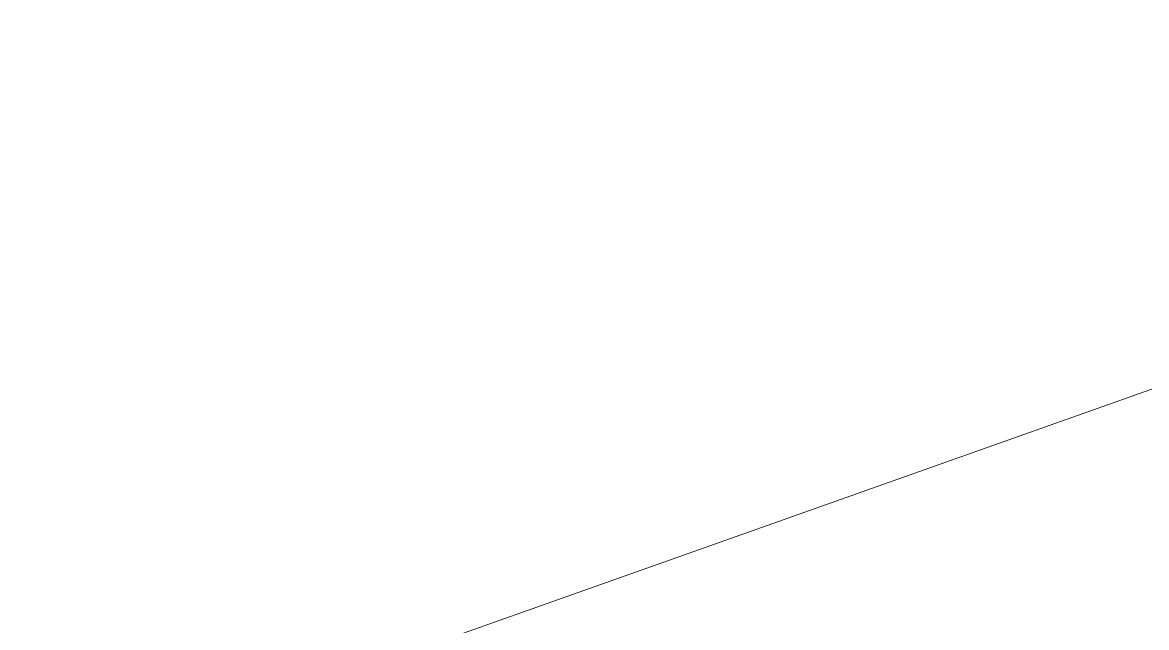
# Model space of a CAD drawing. Header units: millimetres. Extents: x 475159934 to 476245151, y 4620917055 to 4621447368.
# Drawn here: x 475225315 to 475253397, y 4621212074 to 4621227188 of the extents above; entities that cross this region are included whole.
import ezdxf

# ---------------------------------------------------------------- set-up
doc = ezdxf.new("R2010")
doc.units = ezdxf.units.MM
doc.header["$MEASUREMENT"] = 0
doc.layers.add('New_ნავეთების კონტურები გრგ2_Pen_No__1', color=1, linetype='Continuous', lineweight=0)
doc.layers.add('zoma_Pen_No__142', color=142, linetype='Continuous', lineweight=0)
doc.layers.add('zoma', color=7, linetype='Continuous')
doc.styles.add('GENERATED_STYLE_3', font='arial.ttf')
doc.dimstyles.new('GENERATED_STYLE__3', dxfattribs={"dimtxt": 200, "dimasz": 64.421331, "dimexe": 0.18, "dimexo": 3, "dimgap": 0, "dimtad": 1, "dimtih": 1, "dimtoh": 1, "dimlfac": 0.001, "dimzin": 0, "dimdsep": 46, "dimtxsty": 'GENERATED_STYLE_3', "dimblk": 'ARROWHEAD_2', "dimblk1": 'ARROWHEAD_2', "dimblk2": 'ARROWHEAD_2', "dimcen": 0.09, "dimclrd": 142, "dimclre": 142, "dimclrt": 142, "dimadec": 0, "dimazin": 0, "dimtfac": 1, "dimtdec": 4, "dimtmove": 0, "dimatfit": 3, "dimfxl": 1, "dimtolj": 1, "dimtzin": 0, "dimarcsym": 0})

# ---------------------------------------------------------------- blocks, each defined once
blk = doc.blocks.new('*D463', base_point=(475826096, 4621095193))
at = {"layer": 'zoma_Pen_No__142', "color": 142, "linetype": 'Continuous', "lineweight": 0, "transparency": 16777216}
for p, q in [((475233186, 4621235936), (475233227, 4621235936)), ((475233252, 4621235978), (475233203, 4621235893)), ((475233227, 4621235872), (475233227, 4621235999)), ((475233227, 4621235936), (475297127, 4621235936)), ((475297103, 4621235893), (475297152, 4621235978)), ((475297127, 4621235872), (475297127, 4621235999)), ((475297127, 4621235936), (475297169, 4621235936))]:
    blk.add_line(p, q, dxfattribs=at)
at = {"layer": 'zoma_Pen_No__142', "color": 142, "lineweight": 0, "transparency": 16777216, "insert": (475264834, 4621235976), "char_height": 200, "attachment_point": 7, "style": 'GENERATED_STYLE_3'}
blk.add_mtext('\\A1;{\\pql;\\fArial|b0|i0|c204|p0;\\W1.000000;63.90}', dxfattribs=at)
blk = doc.blocks.new('ARROWHEAD_2')
at = {"color": 0, "linetype": 'Continuous', "lineweight": 0}
for p, q in [((0, 0), (-1, 0)), ((-0.38, -0.66), (0.38, 0.66))]:
    blk.add_line(p, q, dxfattribs=at)

msp = doc.modelspace()

# ---------------------------------------------------------------- linework, layer by layer
at = {"layer": 'New_ნავეთების კონტურები გრგ2_Pen_No__1', "color": 1, "linetype": 'Continuous', "lineweight": 0}
msp.add_lwpolyline([(475259917.721, 4621220291.354), (475225314.899, 4621208024.758)], dxfattribs=at)

# ---------------------------------------------------------------- dimensions: what is measured, and where the dimension line sits
at = {"layer": 'zoma', "color": 142, "linetype": 'Continuous', "lineweight": 0}
dim = msp.add_linear_dim(base=(475297127.471, 4621235935.841), p1=(475233227.478, 4621237997.536), p2=(475297127.471, 4621219503.822), dimstyle='GENERATED_STYLE__3', dxfattribs=at)
dim.commit()
dim.dimension.update_dxf_attribs({"geometry": '*D463', "text_midpoint": (475265169.301, 4621236075.841), "dimtype": 160})

doc.saveas('drawing.dxf')
